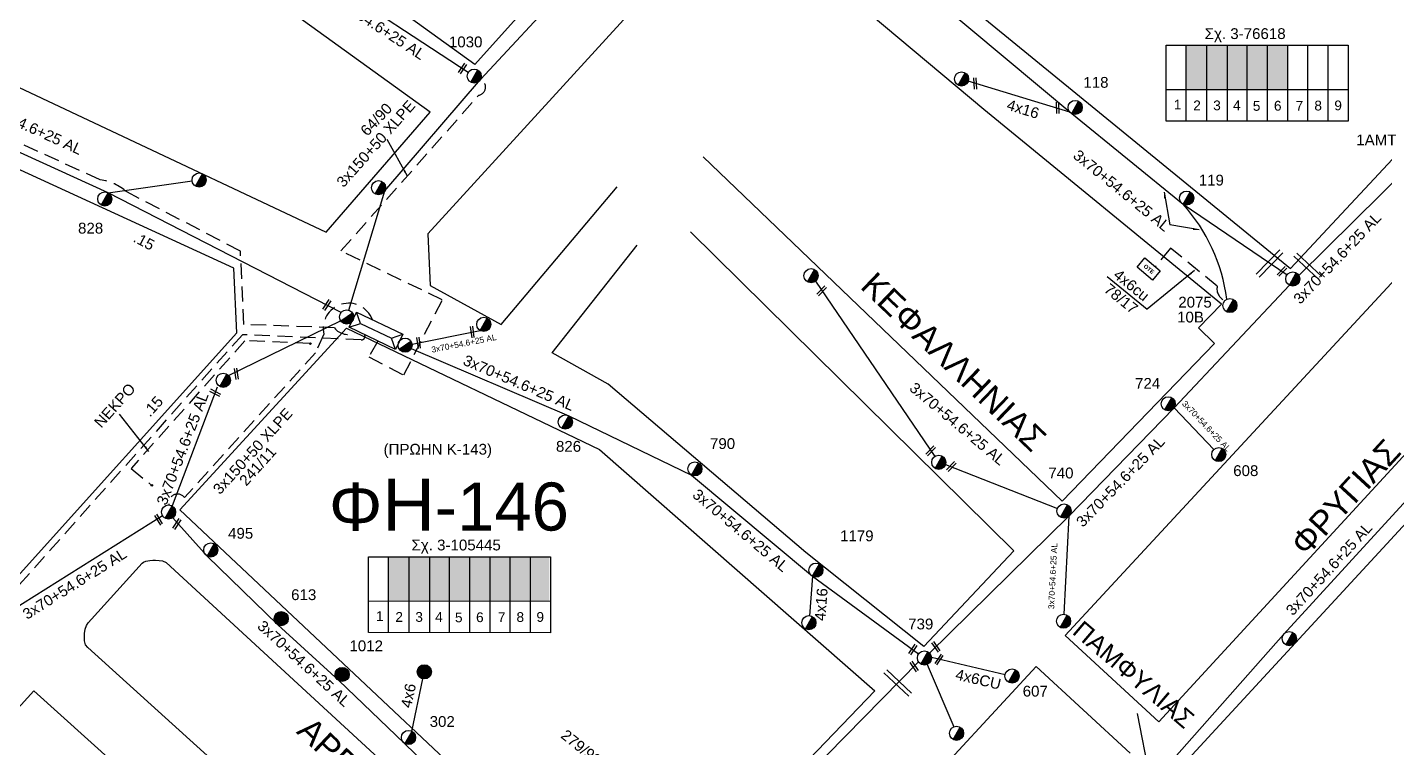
# Model space of a CAD drawing. Header units: millimetres. Extents: x 864 to 3062, y 833 to 2619.
# Drawn here: x 2231.5 to 2457.9, y 1224.1 to 1344.2 of the extents above; entities that cross this region are included whole.
import ezdxf
from ezdxf.enums import TextEntityAlignment as Align

# ---------------------------------------------------------------- set-up
doc = ezdxf.new("R2010")
doc.units = ezdxf.units.MM
doc.linetypes.add('DASHED', pattern=[19.05, 12.7, -6.35])
for name, color, linetype, lineweight in [('.15', 7, 'Continuous', 30), ('3x150+50 XLPE', 7, 'SYN_LINE', 30), ('3x70+54.6+25 AL', 7, 'SYN_LINE', 30), ('4x16', 7, 'Continuous', 30), ('4x50+13CU', 7, 'Continuous', 30), ('4x6', 7, 'SYN_LINE', 30), ('4x6CU', 7, 'Continuous', 30), ('text διευθύνσεων', 250, 'Continuous', 30), ('ΝΕΚΡΟ', 7, 'DASHED', 30), ('Υπόβαθρο ΔΕΗ', 7, 'Continuous', 30)]:
    doc.layers.add(name, color=color, linetype=linetype, lineweight=lineweight)
for name, color, linetype in [('Pillar OTE', 7, 'Continuous'), ('TEXT ΚΑΛΩΔΙΩΝ', 7, 'Continuous'), ('Άγνωστα', 7, 'Continuous'), ('Επιγραφές - Σχήματα', 7, 'Continuous'), ('Καλώδια ΧΤ   3x150AL+50CU', 7, 'DASHED'), ('Μηχανική τομή', 7, 'Continuous'), ('Στύλος Ξύλινος', 7, 'Continuous'), ('Στύλος Ξύλινος @ 1', 7, 'Continuous'), ('Στύλος ΦΜ', 7, 'Continuous'), ('Στύλος ΦΜ @ 1', 7, 'Continuous'), ('Συνδέσεις', 7, 'Continuous'), ('Τομή', 7, 'Continuous'), ('Υποσταθμός εναέριος 2 στύλων', 7, 'Continuous'), ('Υποσταθμός πόλεως', 7, 'Continuous'), ('Υπόγεια καλώδια Παροχών ΧΤ   4x50AL', 7, 'DASHED'), ('Υπόγεια καλώδια Παροχών ΧΤ   4x6', 7, 'DASHED')]:
    doc.layers.add(name, color=color, linetype=linetype)
doc.styles.add('arial', font='arial.ttf')
doc.styles.get("Standard").update_dxf_attribs({"font": 'arial.ttf'})
doc.linetypes.add('SYN_LINE', pattern='A,0.5,-0.0001,["/\\/\\/\\/",Standard,S=0.1,R=0,X=0,Y=-0.05],-0.25', length=0.7501)
doc.dimstyles.new('ISO-25', dxfattribs={"dimtxt": 2.5, "dimasz": 2.5, "dimexe": 1.25, "dimexo": 0.625, "dimtad": 1, "dimtxsty": 'Standard', "dimcen": 2.5, "dimadec": 0, "dimazin": 0, "dimtfac": 1, "dimtmove": 0, "dimatfit": 3, "dimfxl": 1, "dimarcsym": 0})

# ---------------------------------------------------------------- blocks, each defined once
blk = doc.blocks.new('ΥΠΑΡΧΩΝ ΤΣΙΜΕΝΤΕΝΙΟΣ ΣΤΥΛΟΣ')
at = {"layer": 'Στύλος ΦΜ'}
blk.add_hatch(color=7, dxfattribs=at).paths.add_polyline_path([(-1.29, -2.28, 0.574793), (2.62, 0, 0.268822), (1.3, 2.27)])
at = {"layer": 'Στύλος ΦΜ', "color": 7}
blk.add_line((-1.29, -2.28), (1.3, 2.27), dxfattribs=at)
blk.add_circle((0, 0), 2.62, dxfattribs=at)
at = {"layer": 'Στύλος ΦΜ', "flags": 4}
for tag, p in [('ΑΡΙΘΜΟΣ', (-4.68, 8.05)), ('ΤΥΠΟΣ', (-4.91, 3.03))]:
    blk.add_attdef(tag, p, '', height=4, dxfattribs=at)
blk = doc.blocks.new('ΥΠΑΡΧΩΝ ΞΥΛΙΝΟΣ ΣΤΥΛΟΣ')
at = {"layer": 'Στύλος Ξύλινος'}
h = blk.add_hatch(color=7, dxfattribs=at)
h.paths.add_polyline_path([(-2.62, 0, 0.270008), (-1.29, -2.28), (1.3, 2.27, 0.576266)])
h.paths.add_polyline_path([(-1.29, -2.28, 0.574793), (2.62, 0, 0.268822), (1.3, 2.27)])
at = {"layer": 'Στύλος Ξύλινος', "color": 7}
blk.add_line((-1.29, -2.28), (1.3, 2.27), dxfattribs=at)
blk.add_circle((0, 0), 2.62, dxfattribs=at)
at = {"layer": 'Στύλος Ξύλινος', "flags": 4}
for tag, p in [('ΑΡΙΘΜΟΣ', (-4.91, 8.6)), ('ΤΥΠΟΣ', (-4.85, 3.39))]:
    blk.add_attdef(tag, p, '', height=4, dxfattribs=at)
blk = doc.blocks.new('ΥΠΟΣΤΑΘΜΟΣ ΕΝΑΕΡΙΟΣ ΕΠΙ 2 ΣΤΥΛΩΝ')
at = {"layer": 'Υποσταθμός εναέριος 2 στύλων', "linetype": 'Continuous'}
for points in [[(-11.97, -2.11, 0.574793), (-8.45, -0.07, 0.268822), (-9.64, 1.98)], [(9.68, -2.15, 0.574793), (13.19, -0.1, 0.268822), (12.01, 1.95)]]:
    blk.add_hatch(color=256, dxfattribs=at).paths.add_polyline_path(points)
for p, q in [((-11.97, -2.11), (-9.64, 1.98)), ((9.68, -2.15), (12.01, 1.95))]:
    blk.add_line(p, q, dxfattribs=at)
for centre in [(-10.81, -0.07), (10.84, -0.1)]:
    blk.add_circle(centre, 2.36, dxfattribs=at)
at = {"layer": 'Υποσταθμός πόλεως', "linetype": 'Continuous', "ltscale": 40}
blk.add_lwpolyline([(-8.57, 2.82), (8.57, 2.82), (8.57, -2.82), (-8.57, -2.82)], close=True, dxfattribs=at)
for points in [[(-5.75, 0), (-8.57, 2.82)], [(-8.57, -2.82), (-5.75, 0)], [(-5.75, 0), (5.75, 0)], [(5.75, 0), (8.57, 2.82)], [(8.57, -2.82), (5.75, 0)]]:
    blk.add_lwpolyline(points, dxfattribs=at)
at = {"layer": 'Υποσταθμός εναέριος 2 στύλων', "ltscale": 40, "flags": 1}
for tag, p in [('ΜΕΤΑΣΧΗΜΑΤΙΣΜΟΣ', (14.09, 2.51)), ('ΙΣΧΥΣ', (14.07, -0.28)), ('ΑΡΙΘΜΟΣ', (14.19, -3))]:
    blk.add_attdef(tag, p, '', height=1.8, dxfattribs=at)
blk = doc.blocks.new('ΜΗΧΑΝΙΚΗ ΤΟΜΗ')
at = {"layer": 'Μηχανική τομή', "ltscale": 40}
for p, q in [((-1.89, 0.78), (5.69, 0.78)), ((-1.89, -0.77), (5.69, -0.77))]:
    blk.add_line(p, q, dxfattribs=at)
blk = doc.blocks.new('ΤΟΜΗ')
at = {"layer": 'Τομή', "ltscale": 40}
for p, q in [((-5.68, 0), (17.06, 0)), ((-5.68, -2.77), (17.06, -2.77))]:
    blk.add_line(p, q, dxfattribs=at)
blk = doc.blocks.new('_ΣΥΝΔΕΣΗ')
at = {"layer": 'Συνδέσεις', "linetype": 'SYN_LINE', "ltscale": 40}
blk.add_hatch(color=256, dxfattribs=at).paths.add_polyline_path([(0.5, -0.01, 1), (-0.5, -0.01, 1)])
at = {"layer": 'Συνδέσεις'}
blk.add_circle((0, -0.01), 0.5, dxfattribs=at)
blk = doc.blocks.new('PILLAR ΟΤΕ')
at = {"layer": 'Pillar OTE', "ltscale": 40}
blk.add_lwpolyline([(-3.31, 2.02), (3.39, 2.02), (3.39, -1.99), (-3.31, -1.99)], close=True, dxfattribs=at)
at = {"layer": 'Pillar OTE', "insert": (-1.81, 0.71), "char_height": 1.3575, "width": 109.961, "attachment_point": 1}
blk.add_mtext('{\\fArial|b1|i0|c161|p34;OTE}', dxfattribs=at)

msp = doc.modelspace()

# ---------------------------------------------------------------- hatches: boundary and pattern name
at = {"layer": 'Καλώδια ΧΤ   3x150AL+50CU', "linetype": 'DASHED', "lineweight": -3, "ltscale": 0.2}
h = msp.add_hatch(color=133, dxfattribs=at)
h.dxf.hatch_style = 1
h.paths.add_polyline_path([(2428.24, 1341.19), (2424.8, 1341.19), (2424.8, 1333.83), (2428.24, 1333.82)])
h = msp.add_hatch(color=1, dxfattribs=at)
h.dxf.hatch_style = 1
h.paths.add_polyline_path([(2428.24, 1333.82), (2431.68, 1333.82), (2431.68, 1341.19), (2428.24, 1341.19)])
h = msp.add_hatch(color=2, dxfattribs=at)
h.dxf.hatch_style = 1
h.paths.add_polyline_path([(2434.92, 1341.19), (2431.62, 1341.19), (2431.62, 1333.82), (2434.92, 1333.82)])
h = msp.add_hatch(color=27, dxfattribs=at)
h.dxf.hatch_style = 1
h.paths.add_polyline_path([(2438.22, 1341.19), (2434.92, 1341.19), (2434.92, 1333.82), (2438.22, 1333.82)])
h = msp.add_hatch(color=30, dxfattribs=at)
h.dxf.hatch_style = 1
h.paths.add_polyline_path([(2441.6, 1341.18), (2438.31, 1341.18), (2438.31, 1333.82), (2441.6, 1333.81)])
h = msp.add_hatch(color=173, dxfattribs=at)
h.dxf.hatch_style = 1
h.paths.add_polyline_path([(2295.19, 1255.95), (2291.75, 1255.95), (2291.75, 1248.59), (2295.19, 1248.59)])
h = msp.add_hatch(color=6, dxfattribs=at)
h.dxf.hatch_style = 1
h.paths.add_polyline_path([(2295.19, 1248.59), (2298.63, 1248.59), (2298.63, 1255.95), (2295.19, 1255.95)])
h = msp.add_hatch(color=151, dxfattribs=at)
h.dxf.hatch_style = 1
h.paths.add_polyline_path([(2301.86, 1255.96), (2298.57, 1255.96), (2298.57, 1248.59), (2301.86, 1248.59)])
h = msp.add_hatch(color=27, dxfattribs=at)
h.dxf.hatch_style = 1
h.paths.add_polyline_path([(2305.16, 1255.95), (2301.86, 1255.95), (2301.86, 1248.59), (2305.16, 1248.58)])
h = msp.add_hatch(color=2, dxfattribs=at)
h.dxf.hatch_style = 1
h.paths.add_polyline_path([(2308.55, 1255.95), (2305.25, 1255.95), (2305.25, 1248.58), (2308.55, 1248.58)])
h = msp.add_hatch(color=30, dxfattribs=at)
h.dxf.hatch_style = 1
h.paths.add_polyline_path([(2311.89, 1255.95), (2308.59, 1255.95), (2308.59, 1248.58), (2311.88, 1248.58)])
h = msp.add_hatch(color=62, dxfattribs=at)
h.dxf.hatch_style = 1
h.paths.add_polyline_path([(2315.27, 1255.95), (2311.98, 1255.95), (2311.98, 1248.58), (2315.27, 1248.58)])
h = msp.add_hatch(color=1, dxfattribs=at)
h.dxf.hatch_style = 1
h.paths.add_polyline_path([(2318.59, 1255.95), (2315.3, 1255.95), (2315.3, 1248.58), (2318.59, 1248.58)])

# ---------------------------------------------------------------- linework, layer by layer
at = {"layer": '.15', "color": 6, "linetype": 'DASHED', "lineweight": -3, "ltscale": 0.2}
msp.add_lwpolyline([(2286.26, 1293.35, -0.374489), (2282.75, 1294.1), (2267.65, 1294.66), (2267.06, 1306.89), (2248.09, 1316.75, 0.151135), (2243.69, 1318.75), (2218.36, 1330.34), (2194, 1340.07, 0.464044), (2192.56, 1341.05, 1760.670735)], format="xyb", dxfattribs=at)
at = {"layer": '.15', "color": 151, "linetype": 'DASHED', "lineweight": -3, "ltscale": 0.2}
msp.add_lwpolyline([(2287.8, 1292.93, -0.558325), (2287.19, 1292.1), (2267.38, 1292.96), (2225.45, 1245.98, 0.623425), (2223.52, 1244.95, -2486.018661)], format="xyb", dxfattribs=at)
at = {"layer": '3x150+50 XLPE', "color": 1, "linetype": 'DASHED', "lineweight": -3, "ltscale": 0.2}
msp.add_lwpolyline([(2289.95, 1291.9), (2288.47, 1289.25), (2294.3, 1286.24), (2300.73, 1298.75), (2283.83, 1306.92), (2306.82, 1332.87, 0.751032), (2307.09, 1335.48, -3.479402)], format="xyb", dxfattribs=at)
at = {"layer": '3x150+50 XLPE', "color": 27, "linetype": 'DASHED', "lineweight": -3, "ltscale": 0.2}
msp.add_lwpolyline([(2289.06, 1295.45, 0.934764), (2280.96, 1293.02), (2279.58, 1289.94), (2257.73, 1265.83, 0.818717), (2255.17, 1264.58, -60.658604)], format="xyb", dxfattribs=at)
at = {"layer": '3x70+54.6+25 AL', "color": 62, "linetype": 'SYN_LINE', "lineweight": -3, "ltscale": 15}
for points in [[(2233, 1389.28), (2255.37, 1370.98), (2267.6, 1362.6), (2280.74, 1352.63), (2305.06, 1336.68)], [(2285.14, 1297.03), (2291.16, 1316.95), (2307.09, 1335.48)]]:
    msp.add_lwpolyline(points, dxfattribs=at)
at = {"layer": '3x70+54.6+25 AL', "color": 1, "linetype": 'SYN_LINE', "lineweight": -3, "ltscale": 15}
for points in [[(2307.09, 1335.48), (2321.25, 1350.73), (2344.82, 1378.29)], [(2346.56, 1378.51), (2358, 1368.95), (2377.4, 1353.45), (2405.69, 1329.79), (2424.28, 1314.69), (2441.6, 1302.91)]]:
    msp.add_lwpolyline(points, dxfattribs=at)
at = {"layer": '3x70+54.6+25 AL', "color": 2, "linetype": 'SYN_LINE', "lineweight": -3, "ltscale": 15}
for points in [[(2482.38, 1345.09), (2461.99, 1320.97), (2443.6, 1302.83)], [(2283.87, 1296.66), (2245.02, 1316.59), (2216.95, 1329.37), (2192.7, 1339.92)], [(2245.02, 1316.59), (2258.99, 1318.6)], [(2485.62, 1290.88), (2462.78, 1266.77), (2441.04, 1243.02), (2420.22, 1219.53)]]:
    msp.add_lwpolyline(points, dxfattribs=at)
at = {"layer": '3x70+54.6+25 AL', "color": 173, "linetype": 'SYN_LINE', "lineweight": -3, "ltscale": 15}
for points in [[(2362.95, 1301.86), (2382.85, 1272.67)], [(2441.99, 1301.22), (2441.99, 1301.22), (2422.77, 1280.78), (2405.2, 1262.7), (2381.97, 1239.91)], [(2295.69, 1291.39), (2307.06, 1293.65)], [(2295.56, 1290.65), (2321.82, 1279.42), (2342.27, 1269.57), (2362.45, 1252.7), (2380.17, 1239.78)], [(2384.63, 1271.3), (2403.32, 1264)], [(2405.2, 1262.7), (2404.39, 1246.38)]]:
    msp.add_lwpolyline(points, dxfattribs=at)
at = {"layer": '3x70+54.6+25 AL', "color": 30, "linetype": 'SYN_LINE', "lineweight": -3, "ltscale": 15}
for points in [[(2283.81, 1295.24), (2264.77, 1285.98)], [(2263.2, 1284.22), (2255.66, 1264.43)], [(2255.77, 1262.46), (2261.54, 1256.06), (2273.28, 1244.61), (2283.45, 1235.32), (2294.39, 1224.89), (2306, 1213.62), (2318.09, 1202.18), (2332.76, 1191.68)]]:
    msp.add_lwpolyline(points, dxfattribs=at)
at = {"layer": '3x70+54.6+25 AL', "color": 173, "linetype": 'SYN_LINE', "lineweight": -3, "ltscale": 10}
msp.add_lwpolyline([(2422.77, 1280.78), (2429.4, 1273.83)], dxfattribs=at)
at = {"layer": '3x70+54.6+25 AL', "color": 27, "linetype": 'SYN_LINE', "lineweight": -3, "ltscale": 15}
msp.add_lwpolyline([(2254.07, 1262.79), (2224.85, 1244.45)], dxfattribs=at)
at = {"layer": '3x70+54.6+25 AL', "color": 1, "linetype": 'SYN_LINE', "lineweight": -3, "ltscale": 15}
msp.add_arc((2402.4, 1295.02), 29.42, 7.5148, 41.9583, dxfattribs=at)
at = {"layer": '4x16', "color": 1, "linetype": 'SYN_LINE', "lineweight": -3, "ltscale": 15}
msp.add_lwpolyline([(2405.37, 1330.06), (2388.44, 1335.22)], dxfattribs=at)
at = {"layer": '4x16', "color": 173, "linetype": 'SYN_LINE', "lineweight": -3, "ltscale": 8}
msp.add_lwpolyline([(2362.45, 1252.7), (2361.95, 1246.13)], dxfattribs=at)
at = {"layer": '4x16', "color": 2, "linetype": 'SYN_LINE', "lineweight": -3, "ltscale": 12}
msp.add_lwpolyline([(2418.75, 1219.29), (2416.64, 1229.81)], dxfattribs=at)
at = {"layer": '4x50+13CU', "color": 151, "lineweight": -3, "ltscale": 0.2}
msp.add_lwpolyline([(2380.15, 1238.43), (2355.75, 1213.59)], dxfattribs=at)
at = {"layer": '4x6', "color": 30, "linetype": 'SYN_LINE', "lineweight": -3, "ltscale": 10}
msp.add_lwpolyline([(2295.67, 1226.86), (2297.49, 1235.63)], dxfattribs=at)
at = {"layer": '4x6CU', "color": 173, "linetype": 'SYN_LINE', "lineweight": -3, "ltscale": 15}
for points in [[(2382.3, 1239.22), (2394.59, 1236.34)], [(2381.58, 1238), (2386.02, 1227.62)]]:
    msp.add_lwpolyline(points, dxfattribs=at)
at = {"layer": 'Pillar OTE', "lineweight": -3, "ltscale": 40}
for points in [[(2421.47, 1328.55), (2421.47, 1341.19), (2451.81, 1341.19), (2451.81, 1328.52), (2421.47, 1328.55)], [(2424.8, 1328.55), (2424.8, 1341.19)], [(2428.24, 1328.54), (2428.24, 1341.19)], [(2431.68, 1328.54), (2431.68, 1341.19)], [(2434.98, 1328.54), (2434.98, 1341.19)], [(2438.36, 1328.53), (2438.37, 1341.19)], [(2441.76, 1328.53), (2441.76, 1341.19)], [(2445.1, 1328.52), (2445.1, 1341.19)], [(2448.49, 1328.52), (2448.49, 1341.19)], [(2421.47, 1333.83), (2451.81, 1333.8)], [(2288.42, 1243.31), (2288.42, 1255.95), (2318.75, 1255.95), (2318.75, 1243.29), (2288.42, 1243.32)], [(2291.75, 1243.31), (2291.75, 1255.95)], [(2295.19, 1243.31), (2295.19, 1255.95)], [(2298.63, 1243.31), (2298.63, 1255.95)], [(2301.92, 1243.3), (2301.92, 1255.95)], [(2305.31, 1243.3), (2305.31, 1255.95)], [(2308.71, 1243.3), (2308.71, 1255.95)], [(2312.04, 1243.29), (2312.04, 1255.95)], [(2315.43, 1243.29), (2315.43, 1255.95)], [(2288.42, 1248.6), (2318.75, 1248.57)]]:
    msp.add_lwpolyline(points, dxfattribs=at)
at = {"layer": 'ΝΕΚΡΟ', "linetype": 'DASHED', "lineweight": -3, "ltscale": 0.2}
msp.add_lwpolyline([(2278.74, 1291.47), (2267.81, 1291.94), (2248.84, 1270.68), (2252.28, 1267.84)], dxfattribs=at)
at = {"layer": 'Υπόβαθρο ΔΕΗ', "lineweight": -3}
for points in [[(2268.61, 1431.46), (2338.45, 1373.91), (2306.16, 1337.96), (2233.86, 1390.05)], [(2480.86, 1345.43), (2400.52, 1421.33), (2356.64, 1373.87), (2442.21, 1303.96)], [(2298.71, 1330.04), (2227.14, 1381.61), (2205.74, 1356.57), (2205.82, 1345.61), (2281.37, 1310.02)], [(2265.97, 1304.02), (2191.95, 1337.99), (2167.79, 1306.97), (2228.84, 1251.48), (2266.44, 1293.29)], [(2372.87, 1233.61), (2333.08, 1192.21), (2256.96, 1263.8), (2284.77, 1294.07), (2326.94, 1273.82)], [(2232.63, 1233.6), (2199.25, 1196.83), (2275.48, 1127.79), (2309.71, 1164.16)]]:
    msp.add_lwpolyline(points, close=True, dxfattribs=at)
for points in [[(2430.66, 1298.06), (2391.02, 1330.46), (2365.06, 1352.25), (2348.77, 1364.96), (2298.29, 1309.77), (2298.69, 1301.15), (2310.55, 1294.68), (2329.9, 1317.61)], [(2404.6, 1242.84), (2488.99, 1333.85), (2521.72, 1300.15), (2436.3, 1165.74), (2403.41, 1193.82)], [(2344.24, 1322.59), (2404.08, 1265.2), (2429.52, 1291.48)], [(2503.56, 1318.85), (2420.24, 1228.43)], [(2403.41, 1193.82), (2417.15, 1213.6), (2478.1, 1279.58), (2508.7, 1313.56)], [(2342.13, 1310.11), (2396.03, 1256.92), (2381.06, 1241.01), (2361.38, 1256.69), (2328.4, 1284.69), (2319.06, 1289.93), (2333.2, 1307.9)], [(2312.57, 1176.68), (2241.64, 1240.85), (2241.21, 1241.29), (2241.05, 1241.92), (2241.05, 1242.58), (2241.08, 1243.19), (2241.17, 1243.9), (2241.38, 1244.48), (2241.65, 1244.95), (2242.22, 1245.58), (2250.66, 1254.87), (2250.9, 1255.05), (2251.31, 1255.23), (2251.93, 1255.34), (2252.48, 1255.39), (2252.92, 1255.38), (2253.51, 1255.32), (2254.09, 1255.26), (2254.68, 1255.02), (2327.62, 1187.84)], [(2404.6, 1242.84), (2420.24, 1228.43)], [(2397.19, 1199.13), (2378.7, 1214.91), (2399.78, 1237.65)], [(2399.78, 1237.65), (2415.44, 1223.22)]]:
    msp.add_lwpolyline(points, dxfattribs=at)
at = {"layer": 'Υπόβαθρο ΔΕΗ', "color": 7, "linetype": 'Continuous', "lineweight": -2, "ltscale": 0.2}
for points in [[(2411.59, 1302.65), (2418.26, 1297.21)], [(2430.66, 1298.06), (2426.82, 1294.09)], [(2426.82, 1294.09), (2429.52, 1291.48)]]:
    msp.add_lwpolyline(points, dxfattribs=at)
at = {"layer": 'Υπόγεια καλώδια Παροχών ΧΤ   4x6', "color": 1, "linetype": 'DASHED', "lineweight": -2, "ltscale": 0.2}
msp.add_lwpolyline([(2431.23, 1298.62, -0.351771), (2429.96, 1301.03), (2422.19, 1307.38), (2419.67, 1304.3)], format="xyb", dxfattribs=at)

# ---------------------------------------------------------------- block references
at = {"layer": 'Pillar OTE', "xscale": 0.4999999999999999, "yscale": 0.4999999999999999, "zscale": 0.4999999999999999, "rotation": 320.7424967893076}
msp.add_blockref('PILLAR ΟΤΕ', (2418.51, 1303.91), dxfattribs=at)
at = {"layer": 'Μηχανική τομή', "lineweight": -3, "zscale": 0.4999999999999997}
for p, xscale, yscale, rotation in [((2303.85, 1336.91), 0.2499999999999924, 0.2499999999999924, 55.7081618324271), ((2389.53, 1335.29), 0.2500000000002437, 0.2500000000002437, 272.6913427362603), ((2403.3, 1331.23), 0.2500000000002437, 0.2500000000002437, 272.6913427362603), ((2441.1, 1303.85), 0.2500000000001554, 0.2500000000001554, 226.3456713681269), ((2364.32, 1300.6), 0.2500000000001554, 0.2500000000001554, 226.3456713681269), ((2281.22, 1297.51), 0.2499999999999463, 0.2499999999999463, 55.80494535832628), ((2305.81, 1292.94), 0.2500000000000033, 0.2500000000000033, 98.15989180816892), ((2296.86, 1291.13), 0.2500000000000033, 0.2500000000000033, 98.15989180816891), ((2266.47, 1285.97), 0.2500000000000033, 0.2500000000000033, 98.15989180816891), ((2263.3, 1283.04), 0.2500000000000033, 0.2500000000000033, 152.8345424622776), ((2382.5, 1273.94), 0.2500000000001554, 0.2500000000001554, 226.3456713681269), ((2385.96, 1271.33), 0.2500000000001554, 0.2500000000001554, 226.3456713681269), ((2253.68, 1261.73), 0.2500000000000033, 0.2500000000000033, 121.8439052783424), ((2256.23, 1261.02), 0.2500000000000033, 0.2500000000000033, 56.04092055166467), ((2378.95, 1240.09), 0.2500000000000033, 0.2500000000000033, 56.04092055166467), ((2383.35, 1240.57), 0.2500000000001553, 0.2500000000001553, 124.2096103055384), ((2379.72, 1237.27), 0.2500000000001554, 0.2500000000001554, 124.2096103055384), ((2383.33, 1238.45), 0.2500000000000033, 0.2500000000000033, 56.04092055166467)]:
    msp.add_blockref('ΜΗΧΑΝΙΚΗ ΤΟΜΗ', p, dxfattribs=dict(at, xscale=xscale, yscale=yscale, rotation=rotation))
at = {"layer": 'Στύλος Ξύλινος @ 1', "lineweight": -3, "ltscale": 40}
ref = msp.add_blockref('ΥΠΑΡΧΩΝ ΞΥΛΙΝΟΣ ΣΤΥΛΟΣ', (2273.86, 1245.64), dxfattribs=dict(at, xscale=0.4499999999998338, yscale=0.4499999999998338, zscale=0.4499999999998338))
ref.add_attrib('ΤΥΠΟΣ', '613', (2275.52, 1248.73), dxfattribs={"layer": 'Στύλος Ξύλινος', "height": 1.8, "flags": 4})
ref = msp.add_blockref('ΥΠΑΡΧΩΝ ΞΥΛΙΝΟΣ ΣΤΥΛΟΣ', (2284.03, 1236.34), dxfattribs=dict(at, xscale=0.4499999999998338, yscale=0.4499999999998338, zscale=0.4499999999998338))
ref.add_attrib('ΤΥΠΟΣ', '1012', (2285.24, 1240.21), dxfattribs={"layer": 'Στύλος Ξύλινος', "height": 1.8, "flags": 4})
at = {"layer": 'Στύλος Ξύλινος @ 1', "lineweight": -3, "ltscale": 40, "xscale": 0.4499999999998338, "yscale": 0.4499999999998338, "zscale": 0.4499999999998338}
msp.add_blockref('ΥΠΑΡΧΩΝ ΞΥΛΙΝΟΣ ΣΤΥΛΟΣ', (2297.73, 1236.78), dxfattribs=at)
at = {"layer": 'Στύλος ΦΜ @ 1', "lineweight": -3, "ltscale": 40}
ref = msp.add_blockref('ΥΠΑΡΧΩΝ ΤΣΙΜΕΝΤΕΝΙΟΣ ΣΤΥΛΟΣ', (2306.05, 1336.04), dxfattribs=dict(at, xscale=0.4499999999998335, yscale=0.4499999999998335, zscale=0.4499999999998335))
ref.add_attrib('ΤΥΠΟΣ', '1030', (2301.83, 1340.84), dxfattribs={"layer": 'Στύλος ΦΜ', "height": 1.8, "flags": 4})
for p, xscale, yscale, zscale in [((2387.32, 1335.57), 0.4499999999998181, 0.4499999999998181, 0.4499999999998181), ((2260.17, 1318.72), 0.4499999999998181, 0.4499999999998181, 0.4499999999998181), ((2290.1, 1317.45), 0.4499999999998181, 0.4499999999998181, 0.4499999999998181), ((2362.22, 1302.78), 0.4499999999998181, 0.4499999999998181, 0.4499999999998181), ((2442.57, 1302.24), 0.4499999999998181, 0.4499999999998181, 0.4499999999998181), ((2307.64, 1294.67), 0.4499999999998181, 0.4499999999998181, 0.4499999999998181), ((2264.2, 1285.36), 0.4499999999998181, 0.4499999999998181, 0.4499999999998181), ((2383.52, 1271.7), 0.4499999999998181, 0.4499999999998181, 0.4499999999998181), ((2255.07, 1263.41), 0.4499999999998181, 0.4499999999998181, 0.4499999999998181), ((2361.86, 1244.96), 0.4499999999998181, 0.4499999999998181, 0.4499999999998181), ((2404.33, 1245.21), 0.4499999999999587, 0.4499999999999587, 0.4499999999999587), ((2441.98, 1242.31), 0.4499999999998181, 0.4499999999998181, 0.4499999999998181), ((2386.49, 1226.54), 0.4499999999998181, 0.4499999999998181, 0.4499999999998181)]:
    msp.add_blockref('ΥΠΑΡΧΩΝ ΤΣΙΜΕΝΤΕΝΙΟΣ ΣΤΥΛΟΣ', p, dxfattribs=dict(at, xscale=xscale, yscale=yscale, zscale=zscale))
ref = msp.add_blockref('ΥΠΑΡΧΩΝ ΤΣΙΜΕΝΤΕΝΙΟΣ ΣΤΥΛΟΣ', (2406.27, 1330.82), dxfattribs=dict(at, xscale=0.4499999999998181, yscale=0.4499999999998181, zscale=0.4499999999998181))
ref.add_attrib('ΤΥΠΟΣ', '118', (2407.64, 1334.1), dxfattribs={"layer": 'Στύλος ΦΜ', "height": 1.8, "flags": 4})
ref = msp.add_blockref('ΥΠΑΡΧΩΝ ΤΣΙΜΕΝΤΕΝΙΟΣ ΣΤΥΛΟΣ', (2460.97, 1321.56), dxfattribs=dict(at, xscale=0.4499999999998181, yscale=0.4499999999998181, zscale=0.4499999999998181))
ref.add_attrib('ΤΥΠΟΣ', '1AMT', (2453.15, 1324.51), dxfattribs={"layer": 'Στύλος ΦΜ', "height": 1.8, "flags": 4})
ref = msp.add_blockref('ΥΠΑΡΧΩΝ ΤΣΙΜΕΝΤΕΝΙΟΣ ΣΤΥΛΟΣ', (2424.86, 1315.72), dxfattribs=dict(at, xscale=0.449999999999818, yscale=0.449999999999818, zscale=0.449999999999818))
ref.add_attrib('ΤΥΠΟΣ', '119', (2426.88, 1317.81), dxfattribs={"layer": 'Στύλος ΦΜ', "height": 1.8, "flags": 4})
ref = msp.add_blockref('ΥΠΑΡΧΩΝ ΤΣΙΜΕΝΤΕΝΙΟΣ ΣΤΥΛΟΣ', (2244.44, 1315.57), dxfattribs=dict(at, xscale=0.4499999999998181, yscale=0.4499999999998181, zscale=0.4499999999998181))
ref.add_attrib('ΤΥΠΟΣ', '828', (2239.98, 1309.81), dxfattribs={"layer": 'Στύλος ΦΜ', "height": 1.8, "flags": 4})
ref = msp.add_blockref('ΥΠΑΡΧΩΝ ΤΣΙΜΕΝΤΕΝΙΟΣ ΣΤΥΛΟΣ', (2432.08, 1297.81), dxfattribs=dict(at, xscale=0.4499999999997764, yscale=0.4499999999997764, zscale=0.4499999999997764))
ref.add_attrib('ΤΥΠΟΣ', '10Β', (2423.27, 1294.99), dxfattribs={"layer": 'Στύλος ΦΜ', "height": 1.8, "flags": 4})
ref.add_attrib('ΑΡΙΘΜΟΣ', '2075', (2423.47, 1297.47), dxfattribs={"layer": 'Στύλος ΦΜ', "height": 1.8, "flags": 4})
ref = msp.add_blockref('ΥΠΑΡΧΩΝ ΤΣΙΜΕΝΤΕΝΙΟΣ ΣΤΥΛΟΣ', (2421.79, 1281.44), dxfattribs=dict(at, xscale=0.4499999999997764, yscale=0.4499999999997764, zscale=0.4499999999997764))
ref.add_attrib('ΤΥΠΟΣ', '724', (2416.26, 1283.94), dxfattribs={"layer": 'Στύλος ΦΜ', "height": 1.8, "flags": 4})
ref = msp.add_blockref('ΥΠΑΡΧΩΝ ΤΣΙΜΕΝΤΕΝΙΟΣ ΣΤΥΛΟΣ', (2321.24, 1278.4), dxfattribs=dict(at, xscale=0.4499999999998698, yscale=0.4499999999998698, zscale=0.4499999999998698))
ref.add_attrib('ΤΥΠΟΣ', '826', (2319.68, 1273.45), dxfattribs={"layer": 'Στύλος ΦΜ', "height": 1.8, "flags": 4})
ref = msp.add_blockref('ΥΠΑΡΧΩΝ ΤΣΙΜΕΝΤΕΝΙΟΣ ΣΤΥΛΟΣ', (2342.85, 1270.6), dxfattribs=dict(at, xscale=0.449999999999866, yscale=0.449999999999866, zscale=0.449999999999866))
ref.add_attrib('ΤΥΠΟΣ', '790', (2345.37, 1273.91), dxfattribs={"layer": 'Στύλος ΦΜ', "height": 1.8, "flags": 4})
ref = msp.add_blockref('ΥΠΑΡΧΩΝ ΤΣΙΜΕΝΤΕΝΙΟΣ ΣΤΥΛΟΣ', (2430.22, 1272.98), dxfattribs=dict(at, xscale=0.4499999999999565, yscale=0.4499999999999565, zscale=0.4499999999999565))
ref.add_attrib('ΤΥΠΟΣ', '608', (2432.63, 1269.4), dxfattribs={"layer": 'Στύλος ΦΜ', "height": 1.8, "flags": 4})
ref = msp.add_blockref('ΥΠΑΡΧΩΝ ΤΣΙΜΕΝΤΕΝΙΟΣ ΣΤΥΛΟΣ', (2404.41, 1263.57), dxfattribs=dict(at, xscale=0.4499999999999587, yscale=0.4499999999999587, zscale=0.4499999999999587))
ref.add_attrib('ΤΥΠΟΣ', '740', (2401.8, 1269.01), dxfattribs={"layer": 'Στύλος ΦΜ', "height": 1.8, "flags": 4})
ref = msp.add_blockref('ΥΠΑΡΧΩΝ ΤΣΙΜΕΝΤΕΝΙΟΣ ΣΤΥΛΟΣ', (2262.12, 1257.09), dxfattribs=dict(at, xscale=0.4499999999998314, yscale=0.4499999999998314, zscale=0.4499999999998314))
ref.add_attrib('ΤΥΠΟΣ', '495', (2265, 1258.96), dxfattribs={"layer": 'Στύλος ΦΜ', "height": 1.8, "flags": 4})
ref = msp.add_blockref('ΥΠΑΡΧΩΝ ΤΣΙΜΕΝΤΕΝΙΟΣ ΣΤΥΛΟΣ', (2363.03, 1253.72), dxfattribs=dict(at, xscale=0.4499999999998032, yscale=0.4499999999998032, zscale=0.4499999999998032))
ref.add_attrib('ΤΥΠΟΣ', '1179', (2367.06, 1258.54), dxfattribs={"layer": 'Στύλος ΦΜ', "height": 1.8, "flags": 4})
ref = msp.add_blockref('ΥΠΑΡΧΩΝ ΤΣΙΜΕΝΤΕΝΙΟΣ ΣΤΥΛΟΣ', (2381.13, 1239.09), dxfattribs=dict(at, xscale=0.4499999999999367, yscale=0.4499999999999367, zscale=0.4499999999999367))
ref.add_attrib('ΤΥΠΟΣ', '739', (2378.42, 1243.85), dxfattribs={"layer": 'Στύλος ΦΜ', "height": 1.8, "flags": 4})
ref = msp.add_blockref('ΥΠΑΡΧΩΝ ΤΣΙΜΕΝΤΕΝΙΟΣ ΣΤΥΛΟΣ', (2395.74, 1236.08), dxfattribs=dict(at, xscale=0.4499999999998378, yscale=0.4499999999998378, zscale=0.4499999999998378))
ref.add_attrib('ΤΥΠΟΣ', '607', (2397.52, 1232.66), dxfattribs={"layer": 'Στύλος ΦΜ', "height": 1.8, "flags": 4})
ref = msp.add_blockref('ΥΠΑΡΧΩΝ ΤΣΙΜΕΝΤΕΝΙΟΣ ΣΤΥΛΟΣ', (2295.09, 1225.84), dxfattribs=dict(at, xscale=0.4499999999997802, yscale=0.4499999999997802, zscale=0.4499999999997802))
ref.add_attrib('ΤΥΠΟΣ', '302', (2298.62, 1227.6), dxfattribs={"layer": 'Στύλος ΦΜ', "height": 1.8, "flags": 4})
at = {"layer": 'Συνδέσεις', "lineweight": -3, "xscale": 0.25, "yscale": 0.25, "zscale": 0.25}
for p in [(2278.74, 1291.47), (2278.74, 1291.47), (2252.29, 1267.85), (2252.29, 1267.85)]:
    msp.add_blockref('_ΣΥΝΔΕΣΗ', p, dxfattribs=at)
at = {"layer": 'Τομή', "lineweight": -3, "xscale": 0.2499999999999996, "yscale": 0.2499999999999996, "zscale": 0.2499999999999996}
for p, rotation in [((2439.93, 1305.6), 225.4775237357114), ((2444.27, 1305.55), 316.8722191200365), ((2375.88, 1236.13), 316.8722191200365)]:
    msp.add_blockref('ΤΟΜΗ', p, dxfattribs=dict(at, rotation=rotation))
at = {"layer": 'Υποσταθμός εναέριος 2 στύλων', "lineweight": -3, "xscale": 0.5, "yscale": 0.5, "zscale": 0.5, "rotation": 334.351015579198}
msp.add_blockref('ΥΠΟΣΤΑΘΜΟΣ ΕΝΑΕΡΙΟΣ ΕΠΙ 2 ΣΤΥΛΩΝ', (2289.66, 1293.6), dxfattribs=at)

# ---------------------------------------------------------------- texts
at = {"lineweight": -3, "ltscale": 30, "char_height": 1.63, "width": 11.2573, "attachment_point": 1}
for s, insert in [('1', (2422.72, 1332.11)), ('2', (2425.96, 1331.98)), ('3', (2429.29, 1331.98)), ('4', (2432.59, 1331.98)), ('5', (2435.9, 1331.89)), ('6', (2439.42, 1331.92)), ('7', (2443.04, 1331.92)), ('8', (2446.16, 1331.95)), ('9', (2449.49, 1331.98)), ('1', (2289.66, 1246.88)), ('2', (2292.9, 1246.74)), ('3', (2296.23, 1246.74)), ('4', (2299.54, 1246.74)), ('5', (2302.84, 1246.66)), ('6', (2306.36, 1246.69)), ('7', (2309.99, 1246.69)), ('8', (2313.1, 1246.72)), ('9', (2316.43, 1246.74))]:
    msp.add_mtext(s, dxfattribs=dict(at, insert=insert))
at = {"layer": 'text διευθύνσεων', "color": 7, "lineweight": -3}
for s, height, rotation, p in [('ΚΕΦΑΛΛΗΝΙΑΣ', 4, 316.1961, (2386.04, 1288.45)), ('ΦΡΥΓΙΑΣ', 4, 47.3398, (2451.35, 1265.88)), ('ΠΑΜΦΥΛΙΑΣ', 3, 319.5164, (2416.03, 1236.33))]:
    msp.add_text(s, height=height, rotation=rotation, dxfattribs=at).set_placement(p, align=Align.MIDDLE_CENTER)
at = {"layer": 'text διευθύνσεων', "color": 7, "lineweight": -3, "ltscale": 40, "insert": (2279.01, 1229.59), "char_height": 4, "width": 94.4586, "attachment_point": 1, "rotation": 316.5506, "style": 'arial'}
msp.add_mtext('ΑΡΓΥΡΟΠΟΥΛΟΥ', dxfattribs=at)
at = {"layer": 'TEXT ΚΑΛΩΔΙΩΝ', "linetype": 'Continuous', "lineweight": -3, "ltscale": 0.2}
for s, height, rotation, p in [('3x70+54.6+25 AL', 1.8, 326.7505, (2289.31, 1344.85)), ('3x70+54.6+25 AL', 1.8, 335.5215, (2231.5, 1327.81)), ('3x150+50 XLPE', 1.8, 48.453, (2289.64, 1324.79)), ('4x16', 1.8, 343.0385, (2397.58, 1330.56)), ('3x70+54.6+25 AL', 1.8, 320.9164, (2414.04, 1316.98)), ('3x70+54.6+25 AL', 1.8, 46.4765, (2449.98, 1305.72)), ('.15', 1.8, 332.5494, (2250.99, 1308.53)), ('3x70+54.6+25 AL', 1, 11.2196, (2304.34, 1291.51)), ('3x70+54.6+25 AL', 1.8, 336.8391, (2313.51, 1284.94)), ('ΝΕΚΡΟ', 1.8, 48.2434, (2246.1, 1281.18)), ('3x70+54.6+25 AL', 1.8, 320.0924, (2386.67, 1278.12)), ('.15', 1.8, 48.2434, (2252.48, 1281.02)), ('3x70+54.6+25 AL', 1.8, 69.0097, (2257.4, 1273.98)), ('3x70+54.6+25 AL', 1, 313.665, (2428.18, 1277.72)), ('3x150+50 XLPE', 1.8, 47.8203, (2269.1, 1273.56)), ('3x70+54.6+25 AL', 1.8, 45.8208, (2413.82, 1268.5)), ('3x70+54.6+25 AL', 1.8, 320.0924, (2350.48, 1260.36)), ('3x70+54.6+25 AL', 1.8, 47.5234, (2448.6, 1253.94)), ('3x70+54.6+25 AL', 1.8, 32.1221, (2239.4, 1251.46)), ('3x70+54.6+25 AL', 1, 87.1684, (2402.53, 1252.74)), ('4x16', 1.8, 85.6342, (2363.9, 1248.01)), ('3x70+54.6+25 AL', 1.8, 317.5774, (2277.67, 1238.16)), ('4x6CU', 1.8, 346.8428, (2390.12, 1235.54)), ('4x6', 1.8, 78.2878, (2295.07, 1232.82))]:
    msp.add_text(s, height=height, rotation=rotation, dxfattribs=at).set_placement(p, align=Align.MIDDLE_CENTER)
at = {"layer": 'Άγνωστα', "lineweight": -3, "ltscale": 40, "char_height": 1.8, "width": 27.758, "attachment_point": 1, "style": 'arial'}
for s, insert in [('Σχ. 3-76618', (2427.87, 1344.02)), ('(ΠΡΩΗΝ Κ-143)', (2290.93, 1274.77)), ('Σχ. 3-105445', (2295.59, 1258.81))]:
    msp.add_mtext(s, dxfattribs=dict(at, insert=insert))
for s, insert, rotation in [('64/90', (2286.9, 1327.15), 46.839), ('241/11', (2266.7, 1268.82), 48), ('279/92', (2321.48, 1227.32), 321.1098)]:
    msp.add_mtext(s, dxfattribs=dict(at, insert=insert, rotation=rotation))
at = {"layer": 'Υπόβαθρο ΔΕΗ', "lineweight": -3, "insert": (2281.82, 1268.99), "char_height": 8, "width": 84.6573, "attachment_point": 1}
msp.add_mtext('Φ{\\H1.0833x;H}-146', dxfattribs=at)
at = {"layer": 'Υπόγεια καλώδια Παροχών ΧΤ   4x50AL', "color": 7, "ltscale": 0.2, "char_height": 1.8, "attachment_point": 1, "rotation": 321}
for s, insert in [('4x6cu', (2413.62, 1304.03)), ('78/17', (2412.06, 1301.64))]:
    msp.add_mtext_dynamic_manual_height_columns(s, width=1.8, gutter_width=12.5, heights=[0.118], dxfattribs=dict(at, insert=insert))

# ---------------------------------------------------------------- leaders
at = {"layer": 'Επιγραφές - Σχήματα', "lineweight": -3, "ltscale": 40}
for points in [[(2294.92, 1319.35), (2291.55, 1325.47)], [(2251.81, 1273.48), (2246.91, 1279.7)]]:
    msp.add_leader(points, dimstyle='ISO-25', override={"dimasz": 1, "dimtad": 0}, dxfattribs=at)
at = {"layer": 'Επιγραφές - Σχήματα', "ltscale": 40}
for points in [[(2421.1, 1316.68), (2422.05, 1311.26)], [(2426.94, 1310.42), (2422.05, 1311.26)], [(2426.2, 1303.68), (2418.26, 1297.21)]]:
    msp.add_leader(points, dimstyle='ISO-25', override={"dimasz": 1, "dimtad": 0}, dxfattribs=at)

doc.saveas('drawing.dxf')
